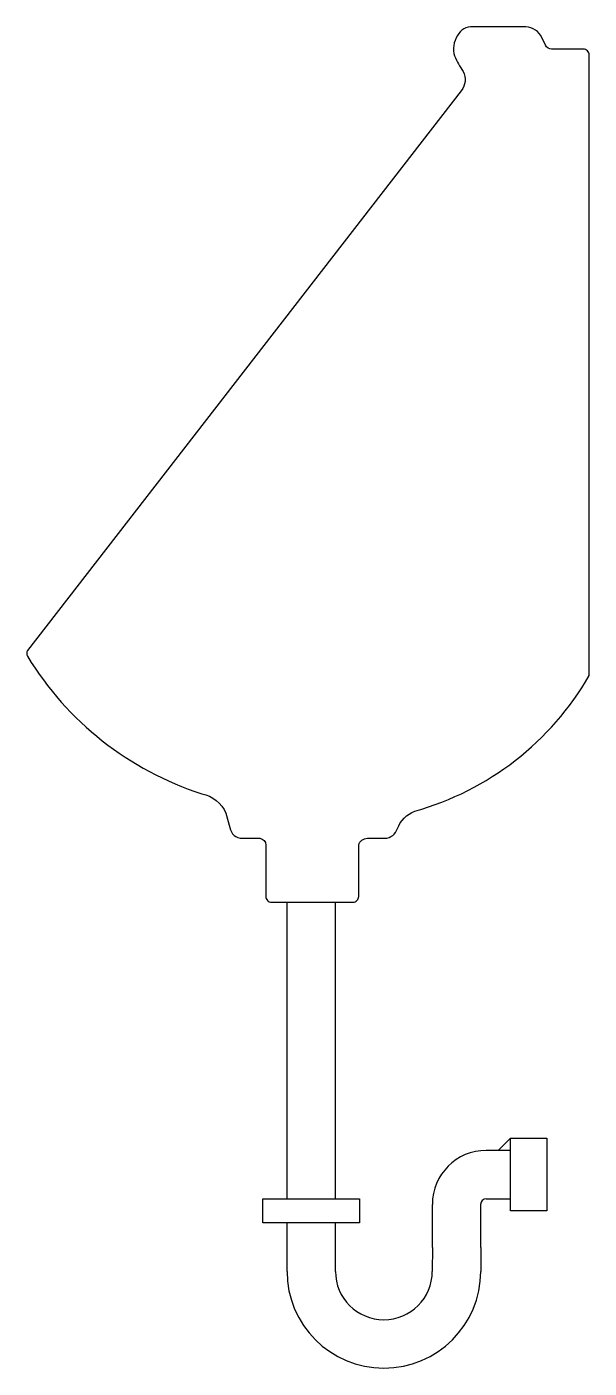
# Model space of a CAD drawing. Header units: millimetres. Extents: x -2966.698 to -2966.408, y 2970.176 to 2970.869.
import ezdxf

# ---------------------------------------------------------------- set-up
doc = ezdxf.new("R2010")
doc.units = ezdxf.units.MM
doc.header["$LTSCALE"] = 10
doc.layers.add('banheiro_louças', color=2, linetype='Continuous')

msp = doc.modelspace()

# ---------------------------------------------------------------- linework, layer by layer
at = {"layer": 'banheiro_louças'}
for p, q in [((-2966.56389, 2970.26349), (-2966.56389, 2970.41661)), ((-2966.53889, 2970.26349), (-2966.53889, 2970.41661)), ((-2966.45474, 2970.28849), (-2966.44849, 2970.29474)), ((-2966.44849, 2970.29474), (-2966.42974, 2970.29474)), ((-2966.44849, 2970.25724), (-2966.44849, 2970.29474)), ((-2966.42974, 2970.29474), (-2966.42974, 2970.25724)), ((-2966.46099, 2970.28849), (-2966.44849, 2970.28849)), ((-2966.57639, 2970.26349), (-2966.52639, 2970.26349)), ((-2966.57639, 2970.25099), (-2966.57639, 2970.26349)), ((-2966.52639, 2970.26349), (-2966.52639, 2970.25099)), ((-2966.46099, 2970.26349), (-2966.44849, 2970.26349)), ((-2966.48885, 2970.23827), (-2966.48885, 2970.26057)), ((-2966.4639, 2970.23827), (-2966.4639, 2970.26057)), ((-2966.42974, 2970.25724), (-2966.44849, 2970.25724)), ((-2966.52639, 2970.25099), (-2966.57639, 2970.25099)), ((-2966.56389, 2970.22599), (-2966.56389, 2970.25099)), ((-2966.53889, 2970.22599), (-2966.53889, 2970.25099)), ((-2966.48885, 2970.23827), (-2966.48889, 2970.22599)), ((-2966.4639, 2970.23827), (-2966.46389, 2970.22599))]:
    msp.add_line(p, q, dxfattribs=at)
msp.add_lwpolyline([(-2966.40789, 2970.53361), (-2966.40789, 2970.85411, 0.414214), (-2966.41089, 2970.85711), (-2966.42689, 2970.85711, 0.008023), (-2966.42729, 2970.85712, -0.270364), (-2966.43039, 2970.85911), (-2966.43289, 2970.86411, 0.284569), (-2966.44189, 2970.86861), (-2966.46789, 2970.86861, 0.305963), (-2966.47589, 2970.86411, 0.224182), (-2966.47739, 2970.85361, 0.060039), (-2966.47289, 2970.84561, -0.287764), (-2966.47389, 2970.83561), (-2966.69789, 2970.54661, 0.217428), (-2966.69789, 2970.54361, 0.180419), (-2966.60789, 2970.47261, -0.240364), (-2966.59539, 2970.46261), (-2966.59339, 2970.45511, 0.377003), (-2966.58689, 2970.44961), (-2966.57789, 2970.44961, -0.40331), (-2966.57489, 2970.44611), (-2966.57489, 2970.41961, 0.414214), (-2966.57189, 2970.41661), (-2966.52989, 2970.41661, 0.414214), (-2966.52689, 2970.41961), (-2966.52689, 2970.44611, -0.347014), (-2966.52239, 2970.44961), (-2966.51339, 2970.44961, 0.319633), (-2966.50689, 2970.45461, -0.213298), (-2966.49789, 2970.46361, 0.195773)], format="xyb", close=True, dxfattribs=at)
for centre, radius, start, end in [((-2966.46099, 2970.26057), 0.02786, 90, 180), ((-2966.46099, 2970.26057), 0.00292, 90, 180), ((-2966.51389, 2970.22599), 0.05, 180, 0), ((-2966.51389, 2970.22599), 0.025, 180, 0)]:
    msp.add_arc(centre, radius, start, end, dxfattribs=at)

doc.saveas('drawing.dxf')
